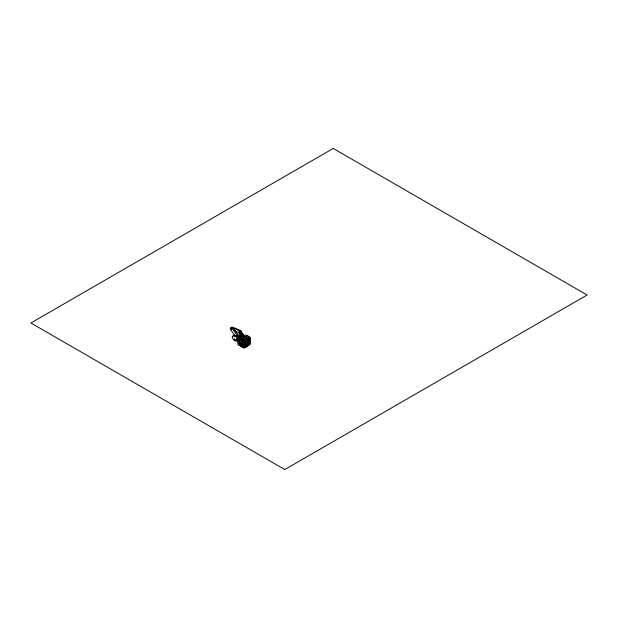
<?xml version="1.0" encoding="UTF-8"?>
<svg xmlns="http://www.w3.org/2000/svg" width="618" height="618" viewBox="0 0 618 618"><rect width="100%" height="100%" fill="white"/><g stroke="black" fill="none" stroke-linecap="round" stroke-linejoin="round"><path stroke-width="0.46" stroke-dasharray="3.09 2.32" d="M234.469 338.432A1.954 1.128 0 0 1 234.778 338.2M234.516 338.479A2.178 1.259 60 0 1 234.152 338.061"/><path stroke-width="0.93" d="M239.946 342.395L239.429 342.387M241.877 343.538L242.148 343.886M241.414 344.296L241.453 343.562L241.545 344.033M242.441 344.666L242.495 344.427M240.085 331.711L242.326 334.129L242.38 336.223L241.893 334.299L240.51 333.256L240.147 333.782M241.406 336.501L241.406 334.763L239.9 333.89L239.9 335.628L241.406 336.501L242.913 335.628C242.665 331.41 243.685 336.926 241.955 335.875M241.113 343.747L241.391 344.048L241.252 343.6M241.908 344.211L241.916 344.095M241.908 344.187L242.009 343.909M240.742 342.928L240.17 342.581L240.139 343.608L240.139 342.604L240.75 343.253M231.773 329.626C230.375 328.9 231.727 329.603 231.518 329.278M236.794 339.212C235.798 338.031 237.938 338.88 236.748 339.313M236.972 339.22L236.408 338.672L236.941 339.282M239.413 332.314C239.537 332.608 240.317 332.538 239.297 332.237M240.788 335.628C239.931 334.114 241.36 335.52 240.51 335.767L240.379 334.747M239.405 342.835L240.07 342.519L239.614 342.295M243.639 345.539L243.515 344.527L243.083 344.921M239.514 332.105C238.842 333.481 240.927 332.19 239.375 332.121M241.499 344.241L240.788 343.338M242.495 344.512L242.333 344.689M240.688 332.855L241.244 332.53L242.913 333.882L241.406 333.025M240.371 335.358C244.689 337.652 238.007 336.115 239.66 333.596L240.217 333.28M242.186 333.936L242.719 333.596M239.923 335.435L240.479 335.111M242.38 334.315L242.928 333.99M240.17 335.806L240.672 335.45M241.646 336.084L242.202 335.759M242.441 336.061L242.998 335.736M241.653 336.656L242.418 336.308L242.264 335.806M240.873 339.12L240.873 337.374L242.38 336.509L247.208 339.297L247.208 344.512M242.689 336.686L245.701 334.948L247.208 335.813M243.886 337.374L242.38 338.247L240.873 337.374M250.22 342.774L244.133 346.289L238.108 342.805L238.108 341.066L247.517 335.636L249.023 336.509L247.517 337.374L246.01 336.509M238.648 341.646C239.066 342.295 239.112 341.739 239.073 342.897M241.182 341.036L247.208 337.552M247.517 337.737L249.023 336.864L250.529 337.737L250.529 339.475L249.023 340.34L249.023 338.602L244.195 335.813L244.195 337.552M239.799 343.33L239.599 342.696M239.514 342.828L240.039 343.237M241.182 342.774L241.182 339.297L244.195 341.036L248.714 338.425L248.714 345.385M240.665 343.376C241.229 345.029 240.155 342.418 240.356 343.701M249.023 338.602L250.529 337.737M248.714 340.163L244.195 342.774L244.195 341.036M241.731 343.415L241.97 344.288M242.627 344.249L242.318 344.566L242.712 344.28M239.676 340.163L244.504 342.951L246.01 342.078L246.01 343.817L244.504 344.689L238.108 341.066M242.202 344.713L241.7 344.512M243.399 344.458L242.681 344.481L243.314 344.504M242.519 344.89L242.727 345.037M245.701 343.639L250.22 341.036M244.195 347.988L244.195 346.25L242.689 345.385L242.689 347.123L244.195 347.988L245.701 347.123L245.701 340.163L242.689 338.425L242.689 343.639M247.208 346.25L250.22 344.512L250.22 339.297M231.194 328.961L231.65 329.695L231.256 328.954M240.047 331.549L240.688 332.206M243.361 345.416L243.708 345.4M234.299 330.622L240.387 333.233M240.232 331.727L240.556 332.136M241.182 333.063L242.449 333.975M235.18 335.983L230.823 330.058A1.746 1.004 60 0 1 230.499 327.888A1.746 1.004 60 0 1 232.206 328.498L238.741 337.382A1.746 1.004 60 0 1 239.158 338.177M242.928 344.481L242.967 344.659M239.66 333.596L239.166 332.762A1.112 0.641 60 0 1 239.151 331.464A1.112 0.641 60 0 1 240.263 332.09M240.819 331.773L241.244 332.53M244.504 342.951L244.504 344.689M244.133 344.55L244.133 346.289M242.998 342.078L242.998 343.817M241.777 343.384L241.754 344.473M237.544 335.002A1.954 1.128 0 0 1 237.853 335.234M235.659 340.085A1.954 1.128 0 0 1 234.469 339.56M238.563 339.637A2.402 1.391 0 0 1 235.852 341.012A2.402 1.391 0 0 1 233.843 339.282M239.483 331.665A1.112 0.641 60 0 1 240.363 331.256A1.112 0.641 60 0 1 241.035 332.77M231.588 327.841A1.306 0.757 60 0 1 232.329 327.617L240.155 330.978A1.306 0.757 60 0 1 241.19 332.778M232.499 327.216A1.306 0.757 60 0 1 232.94 327.262L240.773 330.622A1.306 0.757 60 0 1 241.785 331.99A1.306 0.757 60 0 1 241.236 332.94M239.073 339.552A1.746 1.004 60 0 1 238.285 339.691M231.209 327.934A1.746 1.004 60 0 1 233.133 327.965L239.668 336.841A1.746 1.004 60 0 1 239.514 339.22M233.48 336.068A2.178 1.259 60 0 1 234.732 335.165L237.76 336.238A2.178 1.259 60 0 1 239.568 338.695A2.178 1.259 60 0 1 238.339 340.078M333.226 148.444L30.9 322.99L284.774 469.556L587.1 295.01L333.226 148.444M247.517 344.689L246.01 345.562L246.01 347.301L247.517 346.428L247.517 344.689M236.524 336.957L233.496 335.875A2.178 1.259 60 0 0 232.268 337.258A2.178 1.259 60 0 0 234.075 339.715L237.111 340.788A2.178 1.259 60 0 0 238.332 339.413A2.178 1.259 60 0 0 236.524 336.957M241.182 344.512L239.676 343.639L239.676 345.385L241.182 346.25L241.182 344.512M239.367 343.817L237.86 342.951L237.86 344.689L239.367 345.562L239.367 343.817M242.38 345.562L240.873 344.689L240.873 346.428L242.38 347.301L242.38 345.562"/></g></svg>
